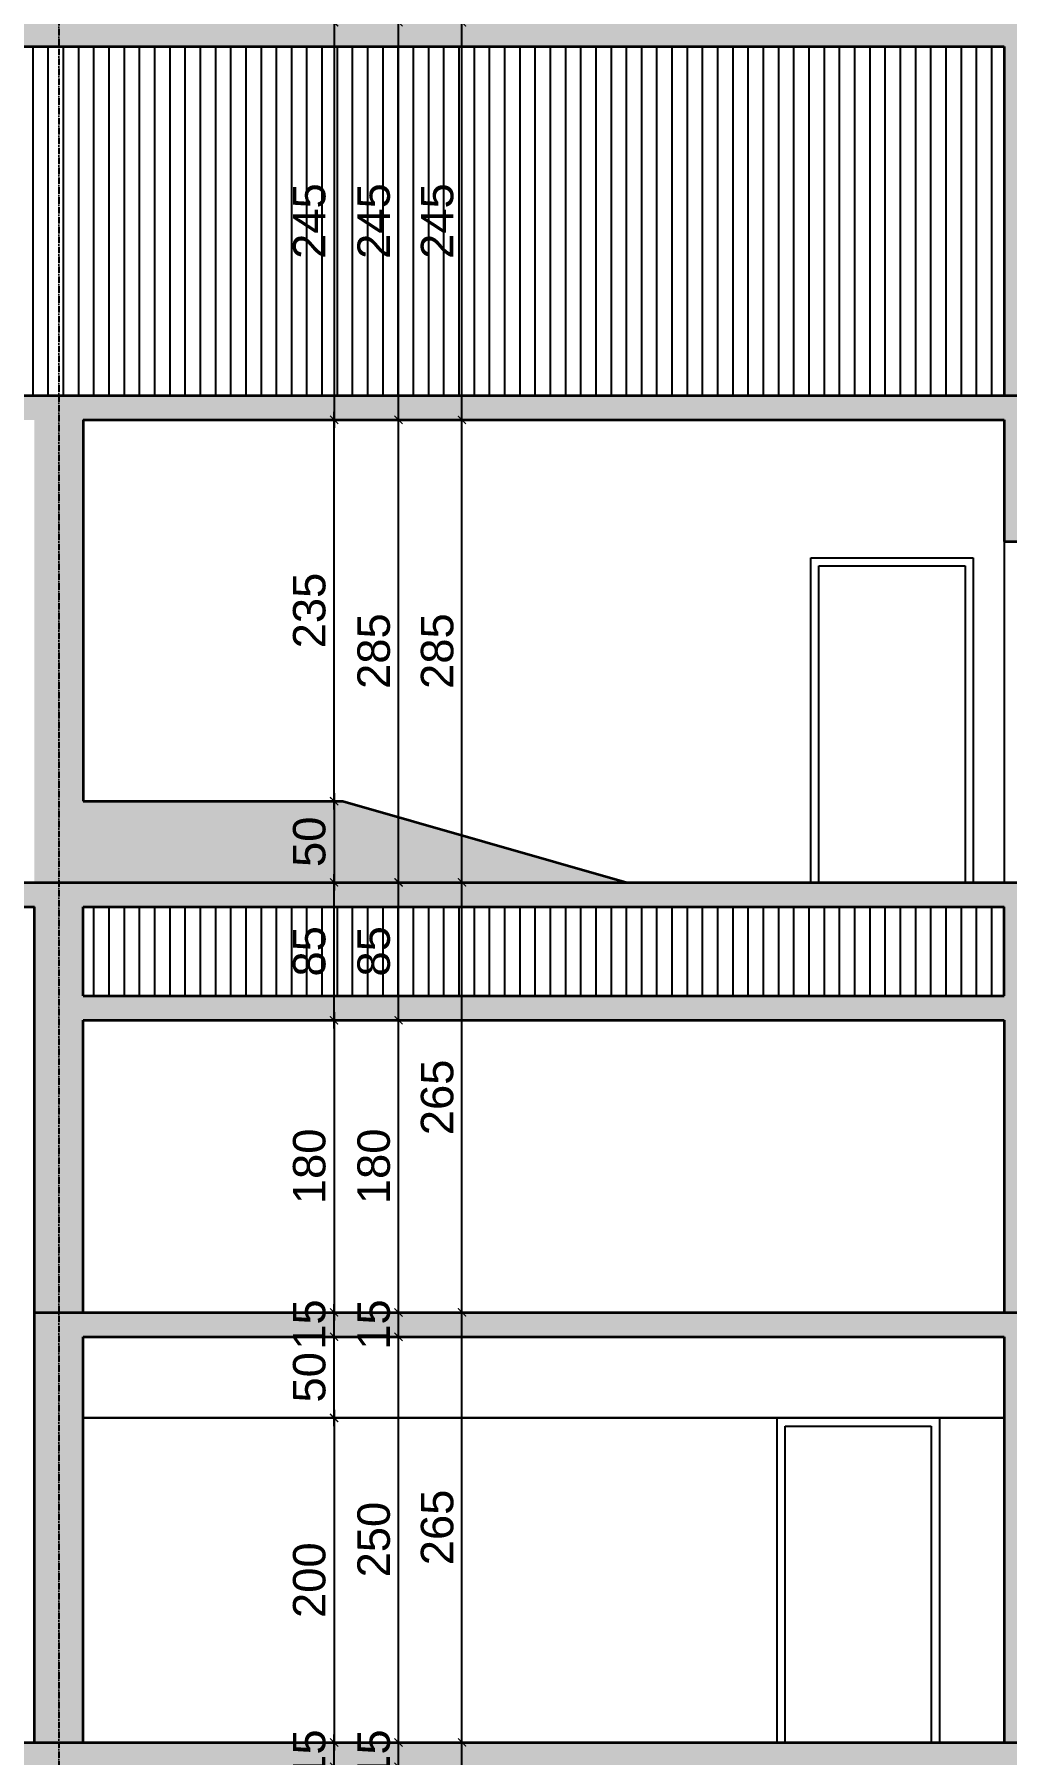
# Model space of a CAD drawing. Header units: inches. Extents: x -72385 to 39588, y -6525 to 66685.
# Drawn here: x 21695 to 22294, y 23618 to 24678 of the extents above; entities that cross this region are included whole.
import ezdxf

# ---------------------------------------------------------------- set-up
doc = ezdxf.new("R2010")
doc.units = ezdxf.units.IN
doc.header["$MEASUREMENT"] = 0
doc.linetypes.add('DashDot', pattern=[0.6, 0.4, -0.1, 0, -0.1])
for name, color, linetype, lineweight in [('Надписи коти вътрешни', 252, 'Continuous', 25), ('Оси', 252, 'DashDot', 25), ('Фасади Разрези дебело', 7, 'Continuous', 35), ('Фасади Разрези средно', 252, 'Continuous', 30), ('Фасади Разрези тънко', 253, 'Continuous', 25), ('Щрих стени', 254, 'Continuous', 25)]:
    doc.layers.add(name, color=color, linetype=linetype, lineweight=lineweight)
doc.styles.get("Standard").update_dxf_attribs({"font": 'arial.ttf'})
doc.dimstyles.new('Annotative', dxfattribs={"dimscale": 0, "dimtxt": 20, "dimasz": 5, "dimexe": 5, "dimexo": 5, "dimgap": 5, "dimtad": 1, "dimdec": 0, "dimzin": 0, "dimdsep": 46, "dimtxsty": 'Standard', "dimblk": 'ARCHTICK', "dimcen": 5, "dimdle": 5, "dimadec": 0, "dimazin": 0, "dimtfac": 1, "dimtdec": 0, "dimtofl": 0, "dimtmove": 0, "dimatfit": 3, "dimldrblk": 'ARCHTICK', "dimfxl": 5, "dimfxlon": 1, "dimtolj": 1, "dimtzin": 0, "dimarcsym": 1})

# ---------------------------------------------------------------- blocks, each defined once
blk = doc.blocks.new('_ArchTick')
at = {"color": 0, "linetype": 'ByBlock', "const_width": 0.15}
blk.add_lwpolyline([(-0.5, -0.5), (0.5, 0.5)], dxfattribs=at)
blk = doc.blocks.new('*D5357')
at = {"layer": 'Defpoints', "color": 0, "ltscale": 10, "transparency": 16777216}
for p in [(21856, 23625.9), (21879.2, 23625.9), (21835, 23610.9)]:
    blk.add_point(p, dxfattribs=at)
at = {"layer": 'Надписи коти вътрешни', "color": 0, "lineweight": -2, "ltscale": 10, "transparency": 16777216}
for p, q in [((21879.2, 23605.9), (21879.2, 23630.9)), ((21874.2, 23625.9), (21884.2, 23625.9)), ((21874.2, 23610.9), (21884.2, 23610.9))]:
    blk.add_line(p, q, dxfattribs=at)
at = {"layer": 'Надписи коти вътрешни', "color": 0, "lineweight": -2, "ltscale": 10, "transparency": 16777216, "xscale": 5, "yscale": 5, "zscale": 5}
for p, rotation in [((21879.2, 23625.9), 90), ((21879.2, 23610.9), 270)]:
    blk.add_blockref('_ArchTick', p, dxfattribs=dict(at, rotation=rotation))
at = {"layer": 'Надписи коти вътрешни', "color": 0, "ltscale": 10, "transparency": 16777216, "insert": (21864, 23618.4), "char_height": 20, "attachment_point": 5, "rotation": 90}
blk.add_mtext('\\A1;15', dxfattribs=at)
blk = doc.blocks.new('*D5356')
at = {"layer": 'Defpoints', "color": 0, "ltscale": 10, "transparency": 16777216}
for p in [(21864.5, 23625.9), (21918.9, 23625.9), (21864.5, 23610.9)]:
    blk.add_point(p, dxfattribs=at)
at = {"layer": 'Надписи коти вътрешни', "color": 0, "lineweight": -2, "ltscale": 10, "transparency": 16777216}
for p, q in [((21918.9, 23605.9), (21918.9, 23630.9)), ((21913.9, 23625.9), (21923.9, 23625.9)), ((21913.9, 23610.9), (21923.9, 23610.9))]:
    blk.add_line(p, q, dxfattribs=at)
at = {"layer": 'Надписи коти вътрешни', "color": 0, "lineweight": -2, "ltscale": 10, "transparency": 16777216, "xscale": 5, "yscale": 5, "zscale": 5}
for p, rotation in [((21918.9, 23625.9), 90), ((21918.9, 23610.9), 270)]:
    blk.add_blockref('_ArchTick', p, dxfattribs=dict(at, rotation=rotation))
at = {"layer": 'Надписи коти вътрешни', "color": 0, "ltscale": 10, "transparency": 16777216, "insert": (21903.7, 23618.4), "char_height": 20, "attachment_point": 5, "rotation": 90}
blk.add_mtext('\\A1;15', dxfattribs=at)
blk = doc.blocks.new('*D5354')
at = {"layer": 'Defpoints', "color": 0, "ltscale": 10, "transparency": 16777216}
for p in [(21787.1, 23625.9), (21958, 23625.9), (21780.3, 23265.9)]:
    blk.add_point(p, dxfattribs=at)
at = {"layer": 'Надписи коти вътрешни', "color": 0, "lineweight": -2, "ltscale": 10, "transparency": 16777216}
for p, q in [((21958, 23260.9), (21958, 23630.9)), ((21953, 23625.9), (21963, 23625.9)), ((21953, 23265.9), (21963, 23265.9))]:
    blk.add_line(p, q, dxfattribs=at)
at = {"layer": 'Надписи коти вътрешни', "color": 0, "lineweight": -2, "ltscale": 10, "transparency": 16777216, "xscale": 5, "yscale": 5, "zscale": 5}
for p, rotation in [((21958, 23625.9), 90), ((21958, 23265.9), 270)]:
    blk.add_blockref('_ArchTick', p, dxfattribs=dict(at, rotation=rotation))
at = {"layer": 'Надписи коти вътрешни', "color": 0, "ltscale": 10, "transparency": 16777216, "insert": (21942.8, 23445.9), "char_height": 20, "attachment_point": 5, "rotation": 90}
blk.add_mtext('\\A1;360', dxfattribs=at)
blk = doc.blocks.new('*D5353')
at = {"layer": 'Defpoints', "color": 0, "ltscale": 10, "transparency": 16777216}
for p in [(21843.4, 23890.9), (21879.2, 23890.9), (21809.9, 23875.9)]:
    blk.add_point(p, dxfattribs=at)
at = {"layer": 'Надписи коти вътрешни', "color": 0, "lineweight": -2, "ltscale": 10, "transparency": 16777216}
for p, q in [((21879.2, 23870.9), (21879.2, 23895.9)), ((21874.2, 23890.9), (21884.2, 23890.9)), ((21874.2, 23875.9), (21884.2, 23875.9))]:
    blk.add_line(p, q, dxfattribs=at)
at = {"layer": 'Надписи коти вътрешни', "color": 0, "lineweight": -2, "ltscale": 10, "transparency": 16777216, "xscale": 5, "yscale": 5, "zscale": 5}
for p, rotation in [((21879.2, 23890.9), 90), ((21879.2, 23875.9), 270)]:
    blk.add_blockref('_ArchTick', p, dxfattribs=dict(at, rotation=rotation))
at = {"layer": 'Надписи коти вътрешни', "color": 0, "ltscale": 10, "transparency": 16777216, "insert": (21864, 23883.4), "char_height": 20, "attachment_point": 5, "rotation": 90}
blk.add_mtext('\\A1;15', dxfattribs=at)
blk = doc.blocks.new('*D5352')
at = {"layer": 'Defpoints', "color": 0, "ltscale": 10, "transparency": 16777216}
for p in [(21809.9, 23875.9), (21879.2, 23875.9), (21809.9, 23825.9)]:
    blk.add_point(p, dxfattribs=at)
at = {"layer": 'Надписи коти вътрешни', "color": 0, "lineweight": -2, "ltscale": 10, "transparency": 16777216}
for p, q in [((21874.2, 23875.9), (21884.2, 23875.9)), ((21879.2, 23820.9), (21879.2, 23880.9)), ((21874.2, 23825.9), (21884.2, 23825.9))]:
    blk.add_line(p, q, dxfattribs=at)
at = {"layer": 'Надписи коти вътрешни', "color": 0, "lineweight": -2, "ltscale": 10, "transparency": 16777216, "xscale": 5, "yscale": 5, "zscale": 5}
for p, rotation in [((21879.2, 23875.9), 90), ((21879.2, 23825.9), 270)]:
    blk.add_blockref('_ArchTick', p, dxfattribs=dict(at, rotation=rotation))
at = {"layer": 'Надписи коти вътрешни', "color": 0, "ltscale": 10, "transparency": 16777216, "insert": (21864, 23850.9), "char_height": 20, "attachment_point": 5, "rotation": 90}
blk.add_mtext('\\A1;50', dxfattribs=at)
blk = doc.blocks.new('*D5351')
at = {"layer": 'Defpoints', "color": 0, "ltscale": 10, "transparency": 16777216}
for p in [(21809.9, 23825.9), (21801.3, 23625.9), (21879.2, 23625.9)]:
    blk.add_point(p, dxfattribs=at)
at = {"layer": 'Надписи коти вътрешни', "color": 0, "lineweight": -2, "ltscale": 10, "transparency": 16777216}
for p, q in [((21879.2, 23830.9), (21879.2, 23620.9)), ((21874.2, 23825.9), (21884.2, 23825.9)), ((21874.2, 23625.9), (21884.2, 23625.9))]:
    blk.add_line(p, q, dxfattribs=at)
at = {"layer": 'Надписи коти вътрешни', "color": 0, "lineweight": -2, "ltscale": 10, "transparency": 16777216, "xscale": 5, "yscale": 5, "zscale": 5}
for p, rotation in [((21879.2, 23825.9), 90), ((21879.2, 23625.9), 270)]:
    blk.add_blockref('_ArchTick', p, dxfattribs=dict(at, rotation=rotation))
at = {"layer": 'Надписи коти вътрешни', "color": 0, "ltscale": 10, "transparency": 16777216, "insert": (21864, 23725.9), "char_height": 20, "attachment_point": 5, "rotation": 90}
blk.add_mtext('\\A1;200', dxfattribs=at)
blk = doc.blocks.new('*D5350')
at = {"layer": 'Defpoints', "color": 0, "ltscale": 10, "transparency": 16777216}
for p in [(21809.9, 23875.9), (21918.9, 23875.9), (21806.4, 23625.9)]:
    blk.add_point(p, dxfattribs=at)
at = {"layer": 'Надписи коти вътрешни', "color": 0, "lineweight": -2, "ltscale": 10, "transparency": 16777216}
for p, q in [((21913.9, 23875.9), (21923.9, 23875.9)), ((21918.9, 23620.9), (21918.9, 23880.9)), ((21913.9, 23625.9), (21923.9, 23625.9))]:
    blk.add_line(p, q, dxfattribs=at)
at = {"layer": 'Надписи коти вътрешни', "color": 0, "lineweight": -2, "ltscale": 10, "transparency": 16777216, "xscale": 5, "yscale": 5, "zscale": 5}
for p, rotation in [((21918.9, 23875.9), 90), ((21918.9, 23625.9), 270)]:
    blk.add_blockref('_ArchTick', p, dxfattribs=dict(at, rotation=rotation))
at = {"layer": 'Надписи коти вътрешни', "color": 0, "ltscale": 10, "transparency": 16777216, "insert": (21903.7, 23750.9), "char_height": 20, "attachment_point": 5, "rotation": 90}
blk.add_mtext('\\A1;250', dxfattribs=at)
blk = doc.blocks.new('*D5349')
at = {"layer": 'Defpoints', "color": 0, "ltscale": 10, "transparency": 16777216}
for p in [(21806.4, 23890.9), (21918.9, 23890.9), (21809.9, 23875.9)]:
    blk.add_point(p, dxfattribs=at)
at = {"layer": 'Надписи коти вътрешни', "color": 0, "lineweight": -2, "ltscale": 10, "transparency": 16777216}
for p, q in [((21918.9, 23870.9), (21918.9, 23895.9)), ((21913.9, 23890.9), (21923.9, 23890.9)), ((21913.9, 23875.9), (21923.9, 23875.9))]:
    blk.add_line(p, q, dxfattribs=at)
at = {"layer": 'Надписи коти вътрешни', "color": 0, "lineweight": -2, "ltscale": 10, "transparency": 16777216, "xscale": 5, "yscale": 5, "zscale": 5}
for p, rotation in [((21918.9, 23890.9), 90), ((21918.9, 23875.9), 270)]:
    blk.add_blockref('_ArchTick', p, dxfattribs=dict(at, rotation=rotation))
at = {"layer": 'Надписи коти вътрешни', "color": 0, "ltscale": 10, "transparency": 16777216, "insert": (21903.7, 23883.4), "char_height": 20, "attachment_point": 5, "rotation": 90}
blk.add_mtext('\\A1;15', dxfattribs=at)
blk = doc.blocks.new('*D5348')
at = {"layer": 'Defpoints', "color": 0, "ltscale": 10, "transparency": 16777216}
for p in [(21789.6, 23890.9), (21958, 23890.9), (21806.4, 23625.9)]:
    blk.add_point(p, dxfattribs=at)
at = {"layer": 'Надписи коти вътрешни', "color": 0, "lineweight": -2, "ltscale": 10, "transparency": 16777216}
for p, q in [((21958, 23620.9), (21958, 23895.9)), ((21953, 23890.9), (21963, 23890.9)), ((21953, 23625.9), (21963, 23625.9))]:
    blk.add_line(p, q, dxfattribs=at)
at = {"layer": 'Надписи коти вътрешни', "color": 0, "lineweight": -2, "ltscale": 10, "transparency": 16777216, "xscale": 5, "yscale": 5, "zscale": 5}
for p, rotation in [((21958, 23890.9), 90), ((21958, 23625.9), 270)]:
    blk.add_blockref('_ArchTick', p, dxfattribs=dict(at, rotation=rotation))
at = {"layer": 'Надписи коти вътрешни', "color": 0, "ltscale": 10, "transparency": 16777216, "insert": (21942.8, 23758.4), "char_height": 20, "attachment_point": 5, "rotation": 90}
blk.add_mtext('\\A1;265', dxfattribs=at)
blk = doc.blocks.new('*D5347')
at = {"layer": 'Defpoints', "color": 0, "ltscale": 10, "transparency": 16777216}
for p in [(21809.9, 24440.9), (21879.2, 24440.9), (21809.9, 24205.9)]:
    blk.add_point(p, dxfattribs=at)
at = {"layer": 'Надписи коти вътрешни', "color": 0, "lineweight": -2, "ltscale": 10, "transparency": 16777216}
for p, q in [((21879.2, 24200.9), (21879.2, 24445.9)), ((21874.2, 24440.9), (21884.2, 24440.9)), ((21874.2, 24205.9), (21884.2, 24205.9))]:
    blk.add_line(p, q, dxfattribs=at)
at = {"layer": 'Надписи коти вътрешни', "color": 0, "lineweight": -2, "ltscale": 10, "transparency": 16777216, "xscale": 5, "yscale": 5, "zscale": 5}
for p, rotation in [((21879.2, 24440.9), 90), ((21879.2, 24205.9), 270)]:
    blk.add_blockref('_ArchTick', p, dxfattribs=dict(at, rotation=rotation))
at = {"layer": 'Надписи коти вътрешни', "color": 0, "ltscale": 10, "transparency": 16777216, "insert": (21864, 24323.4), "char_height": 20, "attachment_point": 5, "rotation": 90}
blk.add_mtext('\\A1;235', dxfattribs=at)
blk = doc.blocks.new('*D5346')
at = {"layer": 'Defpoints', "color": 0, "ltscale": 10, "transparency": 16777216}
for p in [(21809.9, 24205.9), (21801.3, 24155.9), (21879.2, 24155.9)]:
    blk.add_point(p, dxfattribs=at)
at = {"layer": 'Надписи коти вътрешни', "color": 0, "lineweight": -2, "ltscale": 10, "transparency": 16777216}
for p, q in [((21879.2, 24210.9), (21879.2, 24150.9)), ((21874.2, 24205.9), (21884.2, 24205.9)), ((21874.2, 24155.9), (21884.2, 24155.9))]:
    blk.add_line(p, q, dxfattribs=at)
at = {"layer": 'Надписи коти вътрешни', "color": 0, "lineweight": -2, "ltscale": 10, "transparency": 16777216, "xscale": 5, "yscale": 5, "zscale": 5}
for p, rotation in [((21879.2, 24205.9), 90), ((21879.2, 24155.9), 270)]:
    blk.add_blockref('_ArchTick', p, dxfattribs=dict(at, rotation=rotation))
at = {"layer": 'Надписи коти вътрешни', "color": 0, "ltscale": 10, "transparency": 16777216, "insert": (21864, 24180.9), "char_height": 20, "attachment_point": 5, "rotation": 90}
blk.add_mtext('\\A1;50', dxfattribs=at)
blk = doc.blocks.new('*D5345')
at = {"layer": 'Defpoints', "color": 0, "ltscale": 10, "transparency": 16777216}
for p in [(21809.9, 24440.9), (21918.9, 24440.9), (21806.4, 24155.9)]:
    blk.add_point(p, dxfattribs=at)
at = {"layer": 'Надписи коти вътрешни', "color": 0, "lineweight": -2, "ltscale": 10, "transparency": 16777216}
for p, q in [((21918.9, 24150.9), (21918.9, 24445.9)), ((21913.9, 24440.9), (21923.9, 24440.9)), ((21913.9, 24155.9), (21923.9, 24155.9))]:
    blk.add_line(p, q, dxfattribs=at)
at = {"layer": 'Надписи коти вътрешни', "color": 0, "lineweight": -2, "ltscale": 10, "transparency": 16777216, "xscale": 5, "yscale": 5, "zscale": 5}
for p, rotation in [((21918.9, 24440.9), 90), ((21918.9, 24155.9), 270)]:
    blk.add_blockref('_ArchTick', p, dxfattribs=dict(at, rotation=rotation))
at = {"layer": 'Надписи коти вътрешни', "color": 0, "ltscale": 10, "transparency": 16777216, "insert": (21903.7, 24298.4), "char_height": 20, "attachment_point": 5, "rotation": 90}
blk.add_mtext('\\A1;285', dxfattribs=at)
blk = doc.blocks.new('*D5344')
at = {"layer": 'Defpoints', "color": 0, "ltscale": 10, "transparency": 16777216}
for p in [(21789.6, 24440.9), (21958, 24440.9), (21806.4, 24155.9)]:
    blk.add_point(p, dxfattribs=at)
at = {"layer": 'Надписи коти вътрешни', "color": 0, "lineweight": -2, "ltscale": 10, "transparency": 16777216}
for p, q in [((21958, 24150.9), (21958, 24445.9)), ((21953, 24440.9), (21963, 24440.9)), ((21953, 24155.9), (21963, 24155.9))]:
    blk.add_line(p, q, dxfattribs=at)
at = {"layer": 'Надписи коти вътрешни', "color": 0, "lineweight": -2, "ltscale": 10, "transparency": 16777216, "xscale": 5, "yscale": 5, "zscale": 5}
for p, rotation in [((21958, 24440.9), 90), ((21958, 24155.9), 270)]:
    blk.add_blockref('_ArchTick', p, dxfattribs=dict(at, rotation=rotation))
at = {"layer": 'Надписи коти вътрешни', "color": 0, "ltscale": 10, "transparency": 16777216, "insert": (21942.8, 24298.4), "char_height": 20, "attachment_point": 5, "rotation": 90}
blk.add_mtext('\\A1;285', dxfattribs=at)
blk = doc.blocks.new('*D5343')
at = {"layer": 'Defpoints', "color": 0, "ltscale": 10, "transparency": 16777216}
for p in [(21809.9, 24685.9), (21801.3, 24440.9), (21879.2, 24440.9)]:
    blk.add_point(p, dxfattribs=at)
at = {"layer": 'Надписи коти вътрешни', "color": 0, "lineweight": -2, "ltscale": 10, "transparency": 16777216}
for p, q in [((21879.2, 24690.9), (21879.2, 24435.9)), ((21874.2, 24685.9), (21884.2, 24685.9)), ((21874.2, 24440.9), (21884.2, 24440.9))]:
    blk.add_line(p, q, dxfattribs=at)
at = {"layer": 'Надписи коти вътрешни', "color": 0, "lineweight": -2, "ltscale": 10, "transparency": 16777216, "xscale": 5, "yscale": 5, "zscale": 5}
for p, rotation in [((21879.2, 24685.9), 90), ((21879.2, 24440.9), 270)]:
    blk.add_blockref('_ArchTick', p, dxfattribs=dict(at, rotation=rotation))
at = {"layer": 'Надписи коти вътрешни', "color": 0, "ltscale": 10, "transparency": 16777216, "insert": (21864, 24563.4), "char_height": 20, "attachment_point": 5, "rotation": 90}
blk.add_mtext('\\A1;245', dxfattribs=at)
blk = doc.blocks.new('*D5342')
at = {"layer": 'Defpoints', "color": 0, "ltscale": 10, "transparency": 16777216}
for p in [(21809.9, 24685.9), (21918.9, 24685.9), (21806.4, 24440.9)]:
    blk.add_point(p, dxfattribs=at)
at = {"layer": 'Надписи коти вътрешни', "color": 0, "lineweight": -2, "ltscale": 10, "transparency": 16777216}
for p, q in [((21918.9, 24435.9), (21918.9, 24690.9)), ((21913.9, 24685.9), (21923.9, 24685.9)), ((21913.9, 24440.9), (21923.9, 24440.9))]:
    blk.add_line(p, q, dxfattribs=at)
at = {"layer": 'Надписи коти вътрешни', "color": 0, "lineweight": -2, "ltscale": 10, "transparency": 16777216, "xscale": 5, "yscale": 5, "zscale": 5}
for p, rotation in [((21918.9, 24685.9), 90), ((21918.9, 24440.9), 270)]:
    blk.add_blockref('_ArchTick', p, dxfattribs=dict(at, rotation=rotation))
at = {"layer": 'Надписи коти вътрешни', "color": 0, "ltscale": 10, "transparency": 16777216, "insert": (21903.7, 24563.4), "char_height": 20, "attachment_point": 5, "rotation": 90}
blk.add_mtext('\\A1;245', dxfattribs=at)
blk = doc.blocks.new('*D5341')
at = {"layer": 'Defpoints', "color": 0, "ltscale": 10, "transparency": 16777216}
for p in [(21789.6, 24685.9), (21958, 24685.9), (21806.4, 24440.9)]:
    blk.add_point(p, dxfattribs=at)
at = {"layer": 'Надписи коти вътрешни', "color": 0, "lineweight": -2, "ltscale": 10, "transparency": 16777216}
for p, q in [((21958, 24435.9), (21958, 24690.9)), ((21953, 24685.9), (21963, 24685.9)), ((21953, 24440.9), (21963, 24440.9))]:
    blk.add_line(p, q, dxfattribs=at)
at = {"layer": 'Надписи коти вътрешни', "color": 0, "lineweight": -2, "ltscale": 10, "transparency": 16777216, "xscale": 5, "yscale": 5, "zscale": 5}
for p, rotation in [((21958, 24685.9), 90), ((21958, 24440.9), 270)]:
    blk.add_blockref('_ArchTick', p, dxfattribs=dict(at, rotation=rotation))
at = {"layer": 'Надписи коти вътрешни', "color": 0, "ltscale": 10, "transparency": 16777216, "insert": (21942.8, 24563.4), "char_height": 20, "attachment_point": 5, "rotation": 90}
blk.add_mtext('\\A1;245', dxfattribs=at)
blk = doc.blocks.new('*D5060')
at = {"layer": 'Defpoints', "color": 0, "ltscale": 10, "transparency": 16777216}
for p in [(21809.9, 24155.9), (21879.2, 24155.9), (21809.9, 24070.9)]:
    blk.add_point(p, dxfattribs=at)
at = {"layer": 'Надписи коти вътрешни', "color": 0, "lineweight": -2, "ltscale": 10, "transparency": 16777216}
for p, q in [((21879.2, 24065.9), (21879.2, 24160.9)), ((21874.2, 24155.9), (21884.2, 24155.9)), ((21874.2, 24070.9), (21884.2, 24070.9))]:
    blk.add_line(p, q, dxfattribs=at)
at = {"layer": 'Надписи коти вътрешни', "color": 0, "lineweight": -2, "ltscale": 10, "transparency": 16777216, "xscale": 5, "yscale": 5, "zscale": 5}
for p, rotation in [((21879.2, 24155.9), 90), ((21879.2, 24070.9), 270)]:
    blk.add_blockref('_ArchTick', p, dxfattribs=dict(at, rotation=rotation))
at = {"layer": 'Надписи коти вътрешни', "color": 0, "ltscale": 10, "transparency": 16777216, "insert": (21864, 24113.4), "char_height": 20, "attachment_point": 5, "rotation": 90}
blk.add_mtext('\\A1;85', dxfattribs=at)
blk = doc.blocks.new('*D5059')
at = {"layer": 'Defpoints', "color": 0, "ltscale": 10, "transparency": 16777216}
for p in [(21809.9, 24070.9), (21801.3, 23890.9), (21879.2, 23890.9)]:
    blk.add_point(p, dxfattribs=at)
at = {"layer": 'Надписи коти вътрешни', "color": 0, "lineweight": -2, "ltscale": 10, "transparency": 16777216}
for p, q in [((21879.2, 24075.9), (21879.2, 23885.9)), ((21874.2, 24070.9), (21884.2, 24070.9)), ((21874.2, 23890.9), (21884.2, 23890.9))]:
    blk.add_line(p, q, dxfattribs=at)
at = {"layer": 'Надписи коти вътрешни', "color": 0, "lineweight": -2, "ltscale": 10, "transparency": 16777216, "xscale": 5, "yscale": 5, "zscale": 5}
for p, rotation in [((21879.2, 24070.9), 90), ((21879.2, 23890.9), 270)]:
    blk.add_blockref('_ArchTick', p, dxfattribs=dict(at, rotation=rotation))
at = {"layer": 'Надписи коти вътрешни', "color": 0, "ltscale": 10, "transparency": 16777216, "insert": (21864, 23980.9), "char_height": 20, "attachment_point": 5, "rotation": 90}
blk.add_mtext('\\A1;180', dxfattribs=at)
blk = doc.blocks.new('*D5058')
at = {"layer": 'Defpoints', "color": 0, "ltscale": 10, "transparency": 16777216}
for p in [(21827.4, 24070.9), (21918.9, 24070.9), (21806.4, 23890.9)]:
    blk.add_point(p, dxfattribs=at)
at = {"layer": 'Надписи коти вътрешни', "color": 0, "lineweight": -2, "ltscale": 10, "transparency": 16777216}
for p, q in [((21918.9, 23885.9), (21918.9, 24075.9)), ((21913.9, 24070.9), (21923.9, 24070.9)), ((21913.9, 23890.9), (21923.9, 23890.9))]:
    blk.add_line(p, q, dxfattribs=at)
at = {"layer": 'Надписи коти вътрешни', "color": 0, "lineweight": -2, "ltscale": 10, "transparency": 16777216, "xscale": 5, "yscale": 5, "zscale": 5}
for p, rotation in [((21918.9, 24070.9), 90), ((21918.9, 23890.9), 270)]:
    blk.add_blockref('_ArchTick', p, dxfattribs=dict(at, rotation=rotation))
at = {"layer": 'Надписи коти вътрешни', "color": 0, "ltscale": 10, "transparency": 16777216, "insert": (21903.7, 23980.9), "char_height": 20, "attachment_point": 5, "rotation": 90}
blk.add_mtext('\\A1;180', dxfattribs=at)
blk = doc.blocks.new('*D5057')
at = {"layer": 'Defpoints', "color": 0, "ltscale": 10, "transparency": 16777216}
for p in [(21806.4, 24155.9), (21918.9, 24155.9), (21809.9, 24070.9)]:
    blk.add_point(p, dxfattribs=at)
at = {"layer": 'Надписи коти вътрешни', "color": 0, "lineweight": -2, "ltscale": 10, "transparency": 16777216}
for p, q in [((21918.9, 24065.9), (21918.9, 24160.9)), ((21913.9, 24155.9), (21923.9, 24155.9)), ((21913.9, 24070.9), (21923.9, 24070.9))]:
    blk.add_line(p, q, dxfattribs=at)
at = {"layer": 'Надписи коти вътрешни', "color": 0, "lineweight": -2, "ltscale": 10, "transparency": 16777216, "xscale": 5, "yscale": 5, "zscale": 5}
for p, rotation in [((21918.9, 24155.9), 90), ((21918.9, 24070.9), 270)]:
    blk.add_blockref('_ArchTick', p, dxfattribs=dict(at, rotation=rotation))
at = {"layer": 'Надписи коти вътрешни', "color": 0, "ltscale": 10, "transparency": 16777216, "insert": (21903.7, 24113.4), "char_height": 20, "attachment_point": 5, "rotation": 90}
blk.add_mtext('\\A1;85', dxfattribs=at)
blk = doc.blocks.new('*D5056')
at = {"layer": 'Defpoints', "color": 0, "ltscale": 10, "transparency": 16777216}
for p in [(21789.6, 24155.9), (21958, 24155.9), (21806.4, 23890.9)]:
    blk.add_point(p, dxfattribs=at)
at = {"layer": 'Надписи коти вътрешни', "color": 0, "lineweight": -2, "ltscale": 10, "transparency": 16777216}
for p, q in [((21958, 23885.9), (21958, 24160.9)), ((21953, 24155.9), (21963, 24155.9)), ((21953, 23890.9), (21963, 23890.9))]:
    blk.add_line(p, q, dxfattribs=at)
at = {"layer": 'Надписи коти вътрешни', "color": 0, "lineweight": -2, "ltscale": 10, "transparency": 16777216, "xscale": 5, "yscale": 5, "zscale": 5}
for p, rotation in [((21958, 24155.9), 90), ((21958, 23890.9), 270)]:
    blk.add_blockref('_ArchTick', p, dxfattribs=dict(at, rotation=rotation))
at = {"layer": 'Надписи коти вътрешни', "color": 0, "ltscale": 10, "transparency": 16777216, "insert": (21942.8, 24023.4), "char_height": 20, "attachment_point": 5, "rotation": 90}
blk.add_mtext('\\A1;265', dxfattribs=at)

msp = doc.modelspace()

# ---------------------------------------------------------------- hatches: boundary and pattern name
at = {"layer": 'Щрих стени', "ltscale": 10}
h = msp.add_hatch(color=256, dxfattribs=at)
h.dxf.hatch_style = 1
h.paths.add_polyline_path([(22322.1, 24670.9), (22642.1, 24670.9), (22642.1, 24420.9), (22672.1, 24420.9), (22672.1, 24670.9), (22892.2, 24670.9), (22892.2, 24605.9), (22927.2, 24605.9), (22927.2, 24685.9), (21092, 24685.9), (21092, 24455.9), (21127, 24455.9), (21127, 24670.9), (22292.1, 24670.9), (22292.1, 24455.9), (22322.1, 24455.9)])
at = {"layer": 'Щрих стени', "ltscale": 10, "transparency": 33554610}
h = msp.add_hatch(dxfattribs=at)
h.set_pattern_fill('ANSI31', color=256, scale=75, angle=45)
h.paths.add_polyline_path([(22292.1, 24670.9), (21127, 24670.9), (21127, 24455.9), (22292.1, 24455.9)])
at = {"layer": 'Щрих стени', "ltscale": 10}
h = msp.add_hatch(color=256, dxfattribs=at)
h.dxf.hatch_style = 1
h.paths.add_polyline_path([(22672.1, 24420.9), (22322.1, 24420.9), (22322.1, 24455.9), (21092, 24455.9), (21092, 24155.9), (21127, 24155.9), (21127, 24440.9), (21694.6, 24440.9), (21694.6, 24155.9), (22059.6, 24155.9), (21884.6, 24205.9), (21724.6, 24205.9), (21724.6, 24440.9), (22292.1, 24440.9), (22292.1, 24365.9), (22322.1, 24365.9), (22322.1, 24405.9), (22642.1, 24405.9), (22642.1, 24155.9), (22672.1, 24155.9)])
h.paths.add_polyline_path([(22927.2, 24245.9), (22942.2, 24245.9), (22942.2, 24255.9), (22892.2, 24255.9), (22892.2, 24155.9), (22927.2, 24155.9)])
h = msp.add_hatch(color=256, dxfattribs=at)
h.dxf.hatch_style = 1
h.paths.add_polyline_path([(22322.1, 24140.9), (22642.1, 24140.9), (22642.1, 24100.9), (22672.1, 24100.9), (22672.1, 24140.9), (22927.2, 24140.9), (22927.2, 24155.9), (21092, 24155.9), (21092, 23625.9), (21127, 23625.9), (21127, 24140.9), (21287, 24140.9), (21287, 24080.9), (21317, 24080.9), (21317, 24140.9), (21462.1, 24140.9), (21462.1, 24080.9), (21492.1, 24080.9), (21492.1, 24140.9), (21694.6, 24140.9), (21694.6, 23890.9), (21724.6, 23890.9), (21724.6, 24070.9), (22292.1, 24070.9), (22292.1, 23890.9), (22322.1, 23890.9)])
h.paths.add_polyline_path([(22292.1, 24085.9), (21724.6, 24085.9), (21724.6, 24140.9), (22292.1, 24140.9)], flags=16)
at = {"layer": 'Щрих стени', "ltscale": 10, "transparency": 33554610}
h = msp.add_hatch(dxfattribs=at)
h.set_pattern_fill('ANSI31', color=256, scale=75, angle=45)
h.paths.add_polyline_path([(22292.1, 24140.9), (21724.6, 24140.9), (21724.6, 24085.9), (22292.1, 24085.9)])
at = {"layer": 'Щрих стени', "ltscale": 10}
h = msp.add_hatch(color=256, dxfattribs=at)
h.dxf.hatch_style = 1
h.paths.add_polyline_path([(24259.6, 23875.9), (24910, 23875.9), (24910, 23720.9), (24940.3, 23720.9), (24940.3, 23875.9), (25205.7, 23875.9), (25205.7, 23810.9), (25235.7, 23810.9), (25235.7, 23890.9), (22927.2, 23890.9), (21694.6, 23890.9), (21694.6, 23625.9), (21724.6, 23625.9), (21724.6, 23875.9), (22292.1, 23875.9), (22292.1, 23625.9), (22322.1, 23625.9), (22322.1, 23875.9), (22642.1, 23875.9), (22642.1, 23825.9), (22672.1, 23825.9), (22672.1, 23875.9), (22892.2, 23875.9), (22892.2, 23835.9), (22927.2, 23835.9), (22927.2, 23850.9), (22942.1, 23850.9), (22942.1, 23875.9), (23017.1, 23875.9), (23017.1, 23850.9), (23047.1, 23850.9), (23047.1, 23875.9), (23122.1, 23875.9), (23122.1, 23850.9), (23152.1, 23850.9), (23152.1, 23875.9), (23227.1, 23875.9), (23227.1, 23850.9), (23257, 23850.9), (23257, 23875.9), (23334.4, 23875.9), (23334.4, 23850.9), (23364.4, 23850.9), (23364.4, 23875.9), (23444.4, 23875.9), (23444.4, 23850.9), (23474.4, 23850.9), (23474.4, 23875.9), (23554.3, 23875.9), (23554.3, 23850.9), (23584.3, 23850.9), (23584.3, 23875.9), (23662.5, 23875.9), (23662.5, 23850.9), (23692.5, 23850.9), (23692.5, 23875.9), (23772.4, 23875.9), (23772.4, 23850.9), (23802.4, 23850.9), (23802.4, 23875.9), (23882.4, 23875.9), (23882.4, 23850.9), (23912.4, 23850.9), (23912.4, 23875.9), (23989.7, 23875.9), (23989.7, 23850.9), (24019.7, 23850.9), (24019.7, 23875.9), (24094.6, 23875.9), (24094.6, 23850.9), (24124.6, 23850.9), (24124.6, 23875.9), (24199.6, 23875.9), (24199.6, 23850.9), (24229.6, 23850.9), (24229.6, 23760.9), (24259.6, 23760.9)])
h.paths.add_polyline_path([(25235.7, 23610.9), (25205.7, 23610.9), (25205.7, 23510.9), (25235.7, 23510.9)])
h = msp.add_hatch(color=256, dxfattribs=at)
h.dxf.hatch_style = 1
h.paths.add_polyline_path([(23181.6, 23583.9), (23149.6, 23583.9), (23149.6, 23597.9), (23117.6, 23597.9), (23117.6, 23611.9), (23085.6, 23611.9), (23085.6, 23625.9), (21092, 23625.9), (21092, 23175.9), (21172, 23175.9), (21172, 23255.9), (21669.6, 23255.9), (21669.6, 23175.9), (21749.6, 23175.9), (21749.6, 23255.9), (22269.6, 23255.9), (22269.6, 23175.9), (22349.6, 23175.9), (22349.6, 23255.9), (22847.2, 23255.9), (22847.2, 23175.9), (22927.2, 23175.9), (22927.2, 23500.9), (23210.7, 23500.9), (23210.7, 23420.9), (23290.7, 23420.9), (23290.7, 23500.9), (23858.7, 23500.9), (23858.7, 23420.9), (23938.7, 23420.9), (23938.7, 23500.9), (24229.6, 23500.9), (24229.6, 23420.9), (24309.6, 23420.9), (24309.6, 23500.9), (24885.7, 23500.9), (24885.7, 23420.9), (24965.7, 23420.9), (24965.7, 23500.9), (25155.7, 23500.9), (25155.7, 23420.9), (25235.7, 23420.9), (25235.7, 23510.9), (24289.6, 23510.9), (24289.6, 23530.9), (24259.6, 23530.9), (24259.6, 23550.9), (23245.6, 23550.9), (23245.6, 23555.9), (23213.6, 23555.9), (23213.6, 23569.9), (23181.6, 23569.9)])
h.paths.add_polyline_path([(22877.2, 23265.9), (21142, 23265.9), (21142, 23610.9), (21357.4, 23610.9), (21357.4, 23555.9), (21387.4, 23555.9), (21387.4, 23610.9), (21687.1, 23610.9), (21687.1, 23265.9), (21717.1, 23265.9), (21717.1, 23610.9), (21992.1, 23610.9), (21992.1, 23265.9), (22022.1, 23265.9), (22022.1, 23610.9), (22292.1, 23610.9), (22292.1, 23265.9), (22322.1, 23265.9), (22322.1, 23610.9), (22584.4, 23610.9), (22584.4, 23265.9), (22614.4, 23265.9), (22614.4, 23610.9), (22877.2, 23610.9)], flags=16)

# ---------------------------------------------------------------- linework, layer by layer
at = {"layer": 'Оси', "ltscale": 10}
msp.add_line((21709.6, 26090.9), (21709.6, 23040.9), dxfattribs=at)
at = {"layer": 'Фасади Разрези дебело', "ltscale": 10, "extrusion": (1.2091e-15, 1, -2.22045e-16)}
for p, q in [((21127, 24670.9), (22292.1, 24670.9)), ((21092, 24455.9), (22322.1, 24455.9)), ((21724.6, 24440.9), (22292.1, 24440.9)), ((22292.1, 24365.9), (22322.1, 24365.9)), ((21724.6, 24205.9), (21884.6, 24205.9)), ((21884.6, 24205.9), (22059.6, 24155.9)), ((21092, 24155.9), (22927.2, 24155.9)), ((21492.1, 24140.9), (21694.6, 24140.9)), ((21724.6, 24140.9), (22292.1, 24140.9)), ((21724.6, 24085.9), (22292.1, 24085.9)), ((21724.6, 24070.9), (22292.1, 24070.9)), ((21694.6, 23890.9), (22927.2, 23890.9)), ((21724.6, 23875.9), (22292.1, 23875.9)), ((21092, 23625.9), (23085.6, 23625.9))]:
    msp.add_line(p, q, dxfattribs=at)
at = {"layer": 'Фасади Разрези дебело', "ltscale": 10}
for p, q in [((22292.1, 24670.9), (22292.1, 24455.9)), ((21724.6, 24440.9), (21724.6, 24205.9)), ((22292.1, 24440.9), (22292.1, 24365.9)), ((21694.6, 23625.9), (21694.6, 24140.9)), ((21724.6, 24085.9), (21724.6, 24140.9)), ((22292.1, 24085.9), (22292.1, 24140.9)), ((21724.6, 23890.9), (21724.6, 24070.9)), ((22292.1, 24070.9), (22292.1, 23890.9)), ((21724.6, 23625.9), (21724.6, 23875.9)), ((22292.1, 23875.9), (22292.1, 23625.9))]:
    msp.add_line(p, q, dxfattribs=at)
at = {"layer": 'Фасади Разрези средно', "ltscale": 10, "extrusion": (1.2091e-15, 1, -2.22045e-16)}
msp.add_line((21724.6, 23825.9), (22292.1, 23825.9), dxfattribs=at)
at = {"layer": 'Фасади Разрези тънко', "ltscale": 10}
for p, q in [((22292.1, 24365.9), (22292.1, 24155.9)), ((22172.9, 24155.9), (22172.9, 24355.9)), ((22172.9, 24355.9), (22272.9, 24355.9)), ((22177.9, 24155.9), (22177.9, 24350.9)), ((22177.9, 24350.9), (22267.9, 24350.9)), ((22267.9, 24350.9), (22267.9, 24155.9)), ((22272.9, 24355.9), (22272.9, 24155.9)), ((22152.1, 23625.9), (22152.1, 23825.9)), ((22157.1, 23625.9), (22157.1, 23820.9)), ((22157.1, 23820.9), (22247.1, 23820.9)), ((22247.1, 23820.9), (22247.1, 23625.9)), ((22252.1, 23825.9), (22252.1, 23625.9))]:
    msp.add_line(p, q, dxfattribs=at)

# ---------------------------------------------------------------- dimensions: what is measured, and where the dimension line sits
at = {"layer": 'Надписи коти вътрешни', "ltscale": 10}
for base, p1, p2, picture, middle in [((21958, 24685.9), (21806.4, 24440.9), (21789.6, 24685.9), '*D5341', (21942.8, 24563.4)), ((21879.2, 24440.9), (21809.9, 24685.9), (21801.3, 24440.9), '*D5343', (21864, 24563.4)), ((21918.9, 24685.9), (21806.4, 24440.9), (21809.9, 24685.9), '*D5342', (21903.7, 24563.4)), ((21958, 24440.9), (21806.4, 24155.9), (21789.6, 24440.9), '*D5344', (21942.8, 24298.4)), ((21918.9, 24440.9), (21806.4, 24155.9), (21809.9, 24440.9), '*D5345', (21903.7, 24298.4)), ((21879.2, 24440.9), (21809.9, 24205.9), (21809.9, 24440.9), '*D5347', (21864, 24323.4)), ((21879.2, 24155.9), (21809.9, 24205.9), (21801.3, 24155.9), '*D5346', (21864, 24180.9)), ((21958, 24155.9), (21806.4, 23890.9), (21789.6, 24155.9), '*D5056', (21942.8, 24023.4)), ((21879.2, 24155.9), (21809.9, 24070.9), (21809.9, 24155.9), '*D5060', (21864, 24113.4)), ((21879.2, 23890.9), (21809.9, 24070.9), (21801.3, 23890.9), '*D5059', (21864, 23980.9)), ((21918.9, 24070.9), (21806.4, 23890.9), (21827.4, 24070.9), '*D5058', (21903.7, 23980.9)), ((21958, 23890.9), (21806.4, 23625.9), (21789.6, 23890.9), '*D5348', (21942.8, 23758.4)), ((21918.9, 23875.9), (21806.4, 23625.9), (21809.9, 23875.9), '*D5350', (21903.7, 23750.9)), ((21879.2, 23875.9), (21809.9, 23825.9), (21809.9, 23875.9), '*D5352', (21864, 23850.9)), ((21879.2, 23625.9), (21809.9, 23825.9), (21801.3, 23625.9), '*D5351', (21864, 23725.9)), ((21958, 23625.9), (21780.3, 23265.9), (21787.1, 23625.9), '*D5354', (21942.8, 23445.9))]:
    dim = msp.add_linear_dim(base=base, p1=p1, p2=p2, angle=90, dimstyle='Annotative', override={"dimscale": 0, "dimtix": 0, "dimtofl": 0, "dimtmove": 0, "dimatfit": 3}, dxfattribs=at)
    dim.commit()
    dim.dimension.update_dxf_attribs({"geometry": picture, "text_midpoint": middle})
for base, p1, p2, picture, middle in [((21918.9, 24155.9), (21809.9, 24070.9), (21806.4, 24155.9), '*D5057', (21918.9, 24113.4)), ((21918.9, 23890.9), (21809.9, 23875.9), (21806.4, 23890.9), '*D5349', (21918.9, 23883.4)), ((21879.2, 23890.9), (21809.9, 23875.9), (21843.4, 23890.9), '*D5353', (21879.2, 23883.4)), ((21879.2, 23625.9), (21835, 23610.9), (21856, 23625.9), '*D5357', (21879.2, 23618.4)), ((21918.9, 23625.9), (21864.5, 23610.9), (21864.5, 23625.9), '*D5356', (21918.9, 23618.4))]:
    dim = msp.add_linear_dim(base=base, p1=p1, p2=p2, angle=90, dimstyle='Annotative', override={"dimscale": 0, "dimtix": 0, "dimtofl": 0, "dimtmove": 0, "dimatfit": 3}, dxfattribs=at)
    dim.commit()
    dim.dimension.update_dxf_attribs({"geometry": picture, "text_midpoint": middle, "dimtype": 128})

doc.saveas('drawing.dxf')
